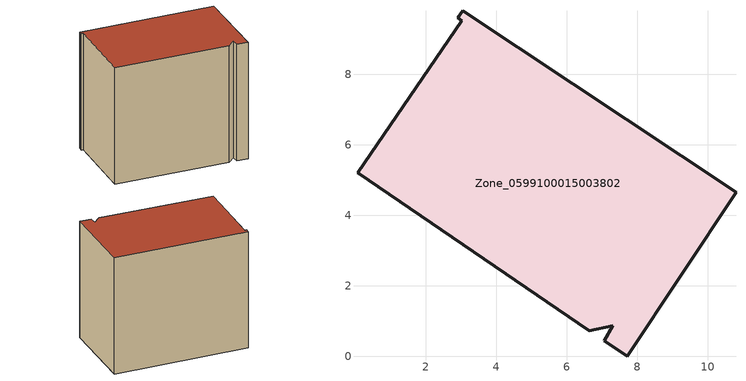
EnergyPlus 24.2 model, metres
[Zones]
Zone_0599100015003802
 floor ground (C_G): 7.3,0.86 6.64,0.73 0.06,5.21 3.02,9.53 2.91,9.6 3.04,9.81 10.8,4.66 7.71,0 7.07,0.44 z0.72
 wall outside (C_F): 7.71,0 10.8,4.66 3.04,9.81 2.91,9.6 3.02,9.53 0.06,5.21 6.64,0.73 7.3,0.86 7.07,0.44 7.71,0 z0.72:9.08
 roof outside (C_R): 7.3,0.86 7.07,0.44 7.71,0 10.8,4.66 3.04,9.81 2.91,9.6 3.02,9.53 0.06,5.21 6.64,0.73 z9.08
[BUILDING]
Pand.0599100015003802: North Axis=0; Terrain=City; Loads Convergence Tolerance Value=0.04; Temperature Convergence Tolerance Value=0.4; Solar Distribution=FullExterior; Maximum Number of Warmup Days=25; Minimum Number of Warmup Days=1
[Site:Location]
Rotterdam.The.Hague.AP_ZH_NLD Design_Conditions: Latitude=51.96; Longitude=4.45; Time Zone=1; Elevation=-4.5
[SITE:GROUNDTEMPERATURE:BUILDINGSURFACE]
18, 18, 18, 18, 18, 18, 18, 18, 18, 18, 18, 18
[MATERIAL] Thermal Absorptance=0.9; Solar Absorptance=0.7; Visible Absorptance=0.7
Name | Roughness | Thickness | Conductivity | Density | Specific Heat
G.TC.1975-1991 | MediumSmooth | 0.15 | 0.288461 | 540 | 1210
F.TC.1975-1991 | Rough | 0.3 | 0.230769 | 1920 | 840
R.TC.1975-1991 | MediumRough | 0.2 | 0.153846 | 1500 | 1000
[CONSTRUCTION]
C_G: G.TC.1975-1991
C_F: F.TC.1975-1991
C_R: R.TC.1975-1991
[ZONE]
Zone_0599100015003802: Type=1; Multiplier=1; Ceiling Height=Autocalculate; Volume=Autocalculate; Floor Area=autocalculate; Part of Total Floor Area=Yes
[ZONEINFILTRATION:DESIGNFLOWRATE]
Infil_Zone_0599100015003802: Zone or ZoneList or Space or SpaceList=Zone_0599100015003802; Schedule=AlwaysOn; Design Flow Rate Calculation Method=Flow/Area; Flow Rate per Floor Area=0.003; Constant Term Coefficient=1; Temperature Term Coefficient=0; Velocity Term Coefficient=0; Velocity Squared Term Coefficient=0
[HVACTEMPLATE:ZONE:IDEALLOADSAIRSYSTEM]
Zone_0599100015003802: Maximum Heating Supply Air Temperature=50; Minimum Cooling Supply Air Temperature=13; Maximum Heating Supply Air Humidity Ratio=0.0156; Minimum Cooling Supply Air Humidity Ratio=0.0077; Heating Limit=NoLimit; Cooling Limit=NoLimit; Dehumidification Control Type=ConstantSensibleHeatRatio; Cooling Sensible Heat Ratio=0.7; Dehumidification Setpoint=60; Humidification Control Type=None; Humidification Setpoint=30; Outdoor Air Method=None; Outdoor Air Flow Rate per Person=0.00944; Outdoor Air Flow Rate per Zone Floor Area=0; Outdoor Air Flow Rate per Zone=0; Demand Controlled Ventilation Type=None; Outdoor Air Economizer Type=NoEconomizer; Heat Recovery Type=None; Sensible Heat Recovery Effectiveness=0.7; Latent Heat Recovery Effectiveness=0.65
[ZONECONTROL:THERMOSTAT]
ThermostatControl_Zone_0599100015003802: Zone or ZoneList=Zone_0599100015003802; Control Type Schedule=DualSetpointControlType; Control 1=Thermostat_Zone_0599100015003802; Temperature Difference Between Cutout And Setpoint=0
[THERMOSTATSETPOINT:DUALSETPOINT]
Thermostat_Zone_0599100015003802: Heating Setpoint Temperature Schedule=HeatingSetpoint_Zone_0599100015003802; Cooling Setpoint Temperature Schedule=CoolingSetpoint_Zone_0599100015003802
[SCHEDULE:COMPACT]
HeatingSetpoint_Zone_0599100015003802: Through: 12/31, For: AllDays, Until: 24:00, 21
CoolingSetpoint_Zone_0599100015003802: Through: 12/31, For: AllDays, Until: 24:00, 24
DualSetpointControlType: Through: 12/31, For: AllDays, Until: 24:00, 4
AlwaysOn: Through: 12/31, For: AllDays, Until: 24:00, 1
